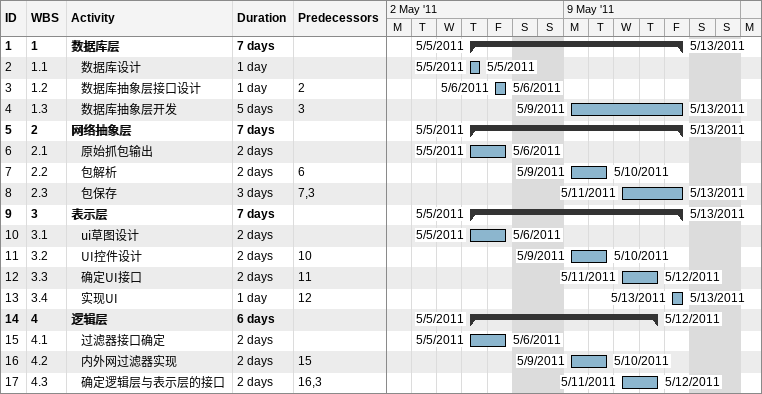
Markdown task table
| ID | WBS | Task | Duration | Start | Finish | Predecessors |
|---|---|---|---|---|---|---|
| 1 | 1 | **数据库层** | 7d | 2011-05-05 | 2011-05-13 |  |
| 2 | 1.1 | 数据库设计 | 1d | 2011-05-05 | 2011-05-05 |  |
| 3 | 1.2 | 数据库抽象层接口设计 | 1d | 2011-05-06 | 2011-05-06 | 2 |
| 4 | 1.3 | 数据库抽象层开发 | 5d | 2011-05-09 | 2011-05-13 | 3 |
| 5 | 2 | **网络抽象层** | 7d | 2011-05-05 | 2011-05-13 |  |
| 6 | 2.1 | 原始抓包输出 | 2d | 2011-05-05 | 2011-05-06 |  |
| 7 | 2.2 | 包解析 | 2d | 2011-05-09 | 2011-05-10 | 6 |
| 8 | 2.3 | 包保存 | 3d | 2011-05-11 | 2011-05-13 | 7, 3 |
| 9 | 3 | **表示层** | 7d | 2011-05-05 | 2011-05-13 |  |
| 10 | 3.1 | ui草图设计 | 2d | 2011-05-05 | 2011-05-06 |  |
| 11 | 3.2 | UI控件设计 | 2d | 2011-05-09 | 2011-05-10 | 10 |
| 12 | 3.3 | 确定UI接口 | 2d | 2011-05-11 | 2011-05-12 | 11 |
| 13 | 3.4 | 实现UI | 1d | 2011-05-13 | 2011-05-13 | 12 |
| 14 | 4 | **逻辑层** | 6d | 2011-05-05 | 2011-05-12 |  |
| 15 | 4.1 | 过滤器接口确定 | 2d | 2011-05-05 | 2011-05-06 |  |
| 16 | 4.2 | 内外网过滤器实现 | 2d | 2011-05-09 | 2011-05-10 | 15 |
| 17 | 4.3 | 确定逻辑层与表示层的接口 | 2d | 2011-05-11 | 2011-05-12 | 16, 3 |
